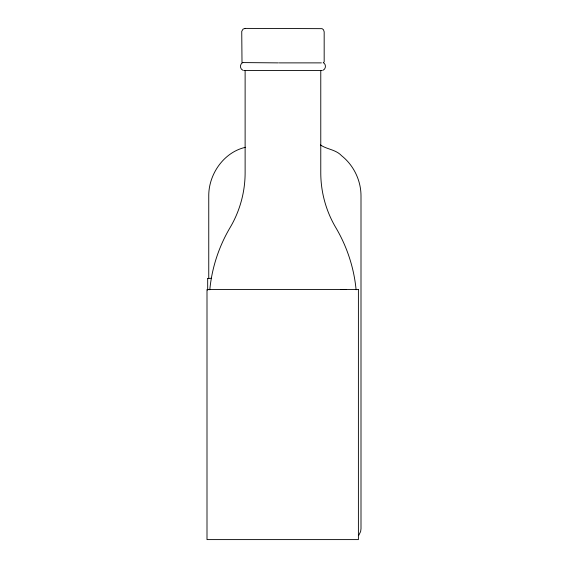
<?xml version="1.0" encoding="UTF-8"?>
<svg xmlns="http://www.w3.org/2000/svg" width="568" height="568" viewBox="0 0 568 568"><rect width="100%" height="100%" fill="white"/><g stroke="black" fill="none" stroke-linecap="round" stroke-linejoin="round"><path stroke-width="0.85" d="M209.798 289.801C211.857 267.918 218.879 246.547 230.068 227.633C239.866 211.126 245.12 191.97 245.12 172.771L245.12 70.546M358.756 535.347L360.63 531.541L360.999 528.723L360.999 195.953C361.028 180.532 353.722 165.359 341.645 155.767C335.83 149.49 327.026 149.476 320.473 144.961M242.784 62.537C239.682 63.935 239.682 68.82 242.784 70.219M323.1 70.219C325.826 68.969 326.281 64.873 323.902 63.048M245.632 147.289C223.991 151.968 208.555 174.163 208.754 195.953L208.754 278.483M245.177 28.4L243.047 29.103L241.741 31.361L242.004 62.579L278.419 62.878M323.178 62.878L324.172 61.877L324.172 31.801L323.469 29.735L322.07 28.656L245.12 28.4M279.257 62.878L321.41 62.878M243.679 70.546L322.212 70.546M340.814 289.481L346.466 289.481M356.093 289.801C354.034 267.918 347.005 246.547 335.816 227.633C326.018 211.126 320.764 191.97 320.771 172.771L320.771 70.546M207.682 290.177L207.682 278.668A81.174 0.98 -0.6 0 1 211.253 278.263M358.401 289.481L207 289.481L207 539.6L358.401 539.6L358.401 289.481"/></g></svg>
